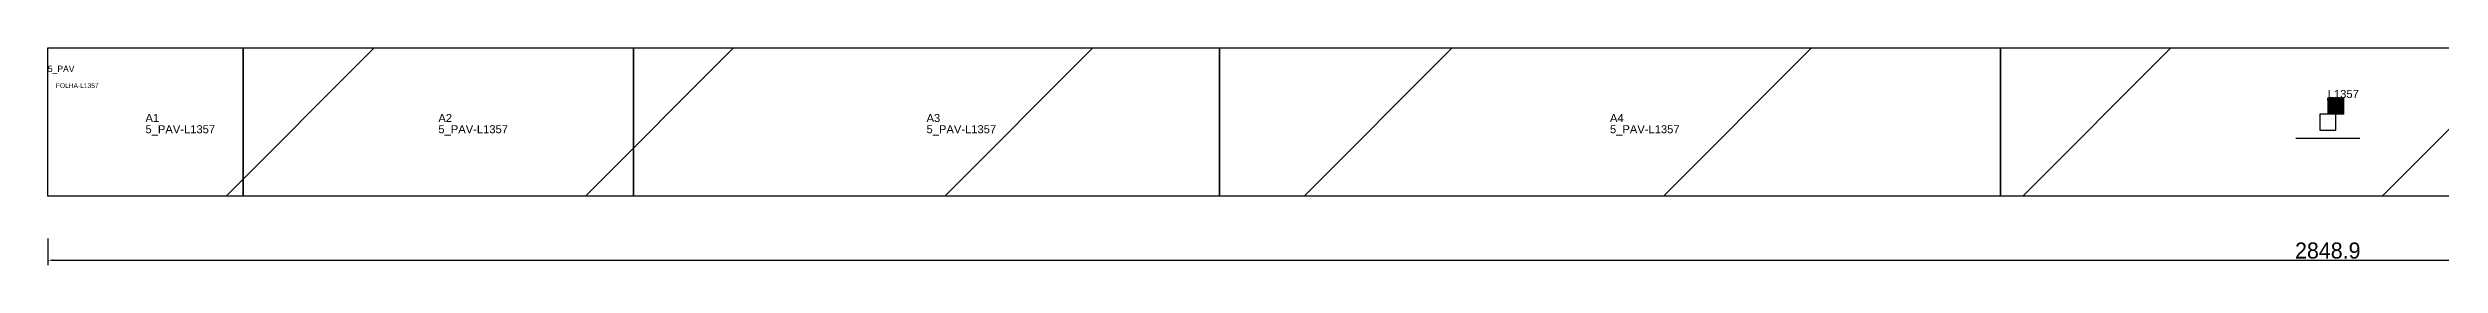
# Model space of a CAD drawing. Header units: metres. Extents: x 222 to 32534, y 66 to 202.
# Drawn here: x 222 to 1717, y 66 to 202 of the extents above; entities that cross this region are included whole.
import ezdxf

# ---------------------------------------------------------------- set-up
doc = ezdxf.new("R2010")
doc.units = ezdxf.units.M
for name, color, linetype in [('3', 3, 'CONTINUOUS'), ('AUX00', 7, 'CONTINUOUS'), ('COTA', 241, 'CONTINUOUS'), ('FOLHA', 255, 'CONTINUOUS'), ('Hachura', 251, 'CONTINUOUS'), ('NOMENCLATURA', 7, 'CONTINUOUS'), ('Nível', 160, 'CONTINUOUS'), ('Painéis', 200, 'CONTINUOUS'), ('Pilares', 5, 'CONTINUOUS'), ('REAPROVEITAMENTO', 251, 'CONTINUOUS'), ('SARR_2.2x7', 40, 'CONTINUOUS')]:
    doc.layers.add(name, color=color, linetype=linetype)
doc.styles.add('ARIAL', font='Arial.ttf')
doc.styles.add('STR_STANDARD', font='arial.ttf')
doc.dimstyles.new('EZ DXF', dxfattribs={"dimtxt": 10, "dimasz": 3.5, "dimexe": 3, "dimexo": 1.5, "dimgap": 1, "dimtad": 1, "dimdec": 1, "dimdsep": 46, "dimcen": 2.5, "dimazin": 3, "dimtfac": 1, "dimtmove": 0, "dimatfit": 3})

msp = doc.modelspace()

# ---------------------------------------------------------------- hatches: boundary and pattern name
at = {"layer": 'Hachura'}
h = msp.add_hatch(dxfattribs=at)
h.set_pattern_fill('ANSI31', scale=50)
h.paths.add_polyline_path([(222.2, 201.5), (3071.14, 201.5), (3071.14, 109.11), (222.2, 109.11)])
h = msp.add_hatch(dxfattribs=at)
h.set_pattern_fill('ANSI31', scale=50)
h.paths.add_polyline_path([(222.2, 201.5), (3071.14, 201.5), (3071.14, 109.11), (222.2, 109.11)])
at = {"layer": 'Reaproveitamento'}
h = msp.add_hatch(dxfattribs=at)
h.set_pattern_fill('SOLID')
h.paths.add_polyline_path([(1646.67, 160.3), (1656.67, 160.3), (1656.67, 170.3), (1646.67, 170.3)])
h = msp.add_hatch(dxfattribs=at)
h.set_pattern_fill('SOLID')
h.paths.add_polyline_path([(1646.67, 160.3), (1656.67, 160.3), (1656.67, 170.3), (1646.67, 170.3)])

# ---------------------------------------------------------------- linework, layer by layer
at = {"layer": '3'}
for points in [[(344.2, 109.11), (344.2, 201.5)], [(344.2, 109.11), (344.2, 201.5)], [(588.2, 109.11), (588.2, 201.5)], [(588.2, 109.11), (588.2, 201.5)], [(954.2, 109.11), (954.2, 201.5)], [(954.2, 109.11), (954.2, 201.5)], [(1442.2, 109.11), (1442.2, 201.5)], [(1442.2, 109.11), (1442.2, 201.5)]]:
    msp.add_lwpolyline(points, close=True, dxfattribs=at)
at = {"layer": 'Painéis', "color": 200}
for p, q in [((222.2, 201.5), (3071.14, 201.5)), ((222.2, 109.11), (222.2, 201.5)), ((222.2, 201.5), (3071.14, 201.5)), ((222.2, 109.11), (222.2, 201.5)), ((3071.14, 109.11), (222.2, 109.11)), ((3071.14, 109.11), (222.2, 109.11))]:
    msp.add_line(p, q, dxfattribs=at)
at = {"layer": 'Pilares'}
msp.add_lwpolyline([(1641.67, 150.3), (1651.67, 150.3), (1651.67, 160.3), (1641.67, 160.3)], close=True, dxfattribs=at)
msp.add_lwpolyline([(1641.67, 150.3), (1651.67, 150.3), (1651.67, 160.3), (1641.67, 160.3)], close=True, dxfattribs=at)
at = {"layer": 'SARR_2.2x7'}
msp.add_line((1626.67, 145.3), (1666.67, 145.3), dxfattribs=at)
msp.add_line((1626.67, 145.3), (1666.67, 145.3), dxfattribs=at)

# ---------------------------------------------------------------- texts
at = {"layer": '3', "style": 'STR_STANDARD'}
for s, p in [('A1', (283.2, 155.3)), ('A1', (283.2, 155.3)), ('A2', (466.2, 155.3)), ('A2', (466.2, 155.3)), ('A3', (771.2, 155.3)), ('A3', (771.2, 155.3)), ('A4', (1198.2, 155.3)), ('A4', (1198.2, 155.3))]:
    msp.add_text(s, height=5, dxfattribs=at).set_placement(p)
at = {"layer": 'AUX00', "style": 'STR_STANDARD'}
for p in [(283.2, 148.3), (283.2, 148.3), (466.2, 148.3), (466.2, 148.3), (771.2, 148.3), (771.2, 148.3), (1198.2, 148.3), (1198.2, 148.3)]:
    msp.add_text('5_PAV-L1357', height=5, dxfattribs=at).set_placement(p)
at = {"layer": 'FOLHA'}
msp.add_text('FOLHA-L1357', height=3, dxfattribs=at).set_placement((227.2, 176.5))
msp.add_text('FOLHA-L1357', height=3, dxfattribs=at).set_placement((227.2, 176.5))
at = {"layer": 'NOMENCLATURA', "insert": (1646.67, 175.3), "char_height": 5, "attachment_point": 1, "style": 'ARIAL'}
msp.add_mtext('L1357', dxfattribs=at)
msp.add_mtext('L1357', dxfattribs=at)
at = {"layer": 'Nível'}
msp.add_text('5_PAV', height=4, dxfattribs=at).set_placement((222.2, 186.5))
msp.add_text('5_PAV', height=4, dxfattribs=at).set_placement((222.2, 186.5))

# ---------------------------------------------------------------- dimensions: what is measured, and where the dimension line sits
at = {"layer": 'COTA'}
msp.add_linear_dim(base=(222.2, 69.11), p1=(222.2, 84.11), p2=(3071.14, 84.11), dimstyle='EZ DXF', dxfattribs=at).render()
msp.add_linear_dim(base=(222.2, 69.11), p1=(222.2, 84.11), p2=(3071.14, 84.11), dimstyle='EZ DXF', dxfattribs=at).render()

doc.saveas('drawing.dxf')
